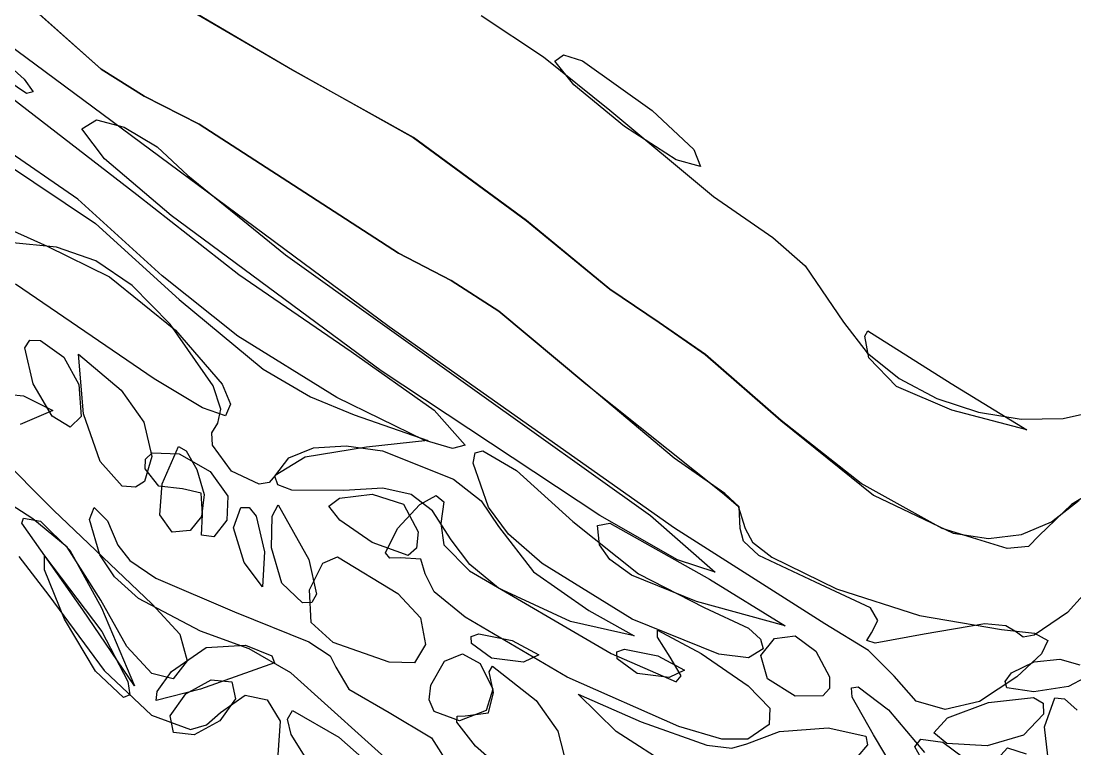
# Model space of a CAD drawing. Extents: x -886 to 651, y -59 to 942.
# Drawn here: x -272.93 to -250.34, y 132.16 to 147.76 of the extents above; entities that cross this region are included whole.
import ezdxf

# ---------------------------------------------------------------- set-up
doc = ezdxf.new("R2010")
doc.units = 0

msp = doc.modelspace()

# ---------------------------------------------------------------- linework, layer by layer
at = {"layer": 'Layer 1'}
for p, q in [((-265.041964, 141.204315), (-283.7907, 155.08569)), ((-278.264153, 150.064545), (-270.45014, 144.04217)), ((-272.81848, 146.2059), (-276.645889, 148.773315)), ((-271.213796, 146.724543), (-272.7332, 148.0777)), ((-272.73233, 148.07721), (-271.212926, 146.724041)), ((-269.390492, 148.03912), (-267.11352, 146.70783)), ((-267.11082, 146.70729), (-269.387801, 148.038576)), ((-274.273421, 147.772131), (-272.868111, 146.514022)), ((-263.066352, 147.872302), (-261.73137, 146.991968)), ((-261.73137, 146.991968), (-260.31048, 145.84443)), ((-261.48989, 146.90023), (-261.300594, 147.031794)), ((-261.079834, 146.390786), (-261.48989, 146.90023)), ((-261.300594, 147.031794), (-260.892441, 146.901155)), ((-260.892441, 146.901155), (-259.39896, 145.84254)), ((-270.2956, 146.14369), (-271.213796, 146.724543)), ((-271.212926, 146.724041), (-270.29473, 146.1432)), ((-267.11352, 146.70783), (-264.523107, 145.262949)), ((-264.520416, 145.262407), (-267.11082, 146.70729)), ((-272.868111, 146.514022), (-272.670652, 146.2388)), ((-272.670652, 146.2388), (-272.81848, 146.2059)), ((-259.99039, 145.49822), (-261.079834, 146.390786)), ((-269.116392, 145.548944), (-270.2956, 146.14369)), ((-270.29473, 146.1432), (-269.115526, 145.548446)), ((-260.31048, 145.84443), (-258.085419, 143.997292)), ((-259.39896, 145.84254), (-258.50824, 145.00591)), ((-259.39896, 145.84254), (-259.39896, 145.84254)), ((-271.62848, 145.44523), (-271.31388, 145.63708)), ((-271.31388, 145.63708), (-270.721153, 145.485928)), ((-266.96943, 144.16237), (-269.116392, 145.548944)), ((-269.115526, 145.548446), (-266.96856, 144.16188)), ((-271.143631, 144.803447), (-271.62848, 145.44523)), ((-270.721153, 145.485928), (-270.014586, 145.064201)), ((-258.887345, 144.785202), (-259.99039, 145.49822)), ((-271.716315, 143.936494), (-273.35032, 145.07034)), ((-270.014586, 145.064201), (-269.35847, 144.44433)), ((-264.523107, 145.262949), (-262.09891, 143.4841)), ((-262.09622, 143.48355), (-264.520416, 145.262407)), ((-258.50824, 145.00591), (-258.365499, 144.637281)), ((-273.30638, 144.73615), (-271.338752, 143.418727)), ((-269.712141, 143.586018), (-271.143631, 144.803447)), ((-258.365499, 144.637281), (-258.887345, 144.785202)), ((-269.35847, 144.44433), (-267.25971, 142.744625)), ((-269.35847, 144.44433), (-269.35847, 144.44433)), ((-264.842051, 142.779719), (-266.96943, 144.16237)), ((-266.96856, 144.16188), (-264.841182, 142.779146)), ((-269.90621, 142.29804), (-271.716315, 143.936494)), ((-270.45014, 144.04217), (-268.260911, 142.325808)), ((-258.085419, 143.997292), (-256.81174, 143.12049)), ((-273.764119, 143.555621), (-272.37018, 142.93543)), ((-265.209585, 140.263795), (-269.712141, 143.586018)), ((-262.09891, 143.4841), (-260.311201, 142.010204)), ((-260.308507, 142.009657), (-262.09622, 143.48355)), ((-271.338752, 143.418727), (-269.53857, 141.7871)), ((-256.81174, 143.12049), (-256.121036, 142.511097)), ((-272.174941, 142.910781), (-273.18249, 143.01397)), ((-272.37018, 142.93543), (-271.033839, 142.274744)), ((-271.33128, 142.618631), (-272.174941, 142.910781)), ((-270.551422, 142.086715), (-271.33128, 142.618631)), ((-267.25971, 142.744625), (-263.20198, 139.84984)), ((-263.70993, 142.19413), (-264.842051, 142.779719)), ((-264.841182, 142.779146), (-263.70907, 142.19364)), ((-256.121036, 142.511097), (-255.29756, 141.30688)), ((-271.033839, 142.274744), (-269.617593, 141.130006)), ((-268.2833, 141.003616), (-269.90621, 142.29804)), ((-268.260911, 142.325808), (-265.8526, 140.67162)), ((-262.686824, 141.537734), (-263.70993, 142.19413)), ((-263.70907, 142.19364), (-262.685955, 141.537157)), ((-270.075126, 140.086548), (-273.05094, 142.120304)), ((-269.73528, 141.26423), (-270.551422, 142.086715)), ((-260.311201, 142.010204), (-259.25109, 141.29851)), ((-259.2484, 141.29796), (-260.308507, 142.009657)), ((-269.53857, 141.7871), (-267.744036, 140.29616)), ((-260.82155, 139.98454), (-262.686824, 141.537734)), ((-262.685955, 141.537157), (-260.82068, 139.98405)), ((-268.81542, 139.937074), (-269.73528, 141.26423)), ((-259.25109, 141.29851), (-258.260641, 140.610591)), ((-258.257947, 140.610045), (-259.2484, 141.29796)), ((-255.29756, 141.30688), (-254.790416, 140.645501)), ((-269.617593, 141.130006), (-268.621838, 139.977756)), ((-266.163579, 139.690768), (-268.2833, 141.003616)), ((-258.921184, 136.886571), (-265.041964, 141.204315)), ((-254.83762, 141.001404), (-254.77747, 141.11834)), ((-254.75737, 140.54294), (-254.83762, 141.001404)), ((-254.77747, 141.11834), (-252.99232, 139.99284)), ((-272.847221, 140.755714), (-272.742272, 140.917417)), ((-272.742272, 140.917417), (-272.51179, 140.91304)), ((-272.51179, 140.91304), (-272.013456, 140.555501)), ((-272.67272, 139.97936), (-272.847221, 140.755714)), ((-272.013456, 140.555501), (-271.6939, 139.9697)), ((-271.59141, 139.33638), (-271.69952, 140.61568)), ((-271.69952, 140.61568), (-270.78675, 139.84708)), ((-265.8526, 140.67162), (-264.077291, 139.419954)), ((-258.260641, 140.610591), (-256.64041, 139.19386)), ((-256.63772, 139.19331), (-258.257947, 140.610045)), ((-254.790416, 140.645501), (-254.105906, 140.094539)), ((-254.158634, 139.922883), (-254.75737, 140.54294)), ((-267.744036, 140.29616), (-266.725455, 139.702078)), ((-260.521501, 137.157707), (-265.209585, 140.263795)), ((-254.105906, 140.094539), (-253.293874, 139.666143)), ((-272.263056, 139.289541), (-272.67272, 139.97936)), ((-271.6939, 139.9697), (-271.6939, 139.96936)), ((-271.6939, 139.96936), (-271.643557, 139.283287)), ((-269.040553, 139.471074), (-270.075126, 140.086548)), ((-268.645611, 139.437805), (-268.81542, 139.937074)), ((-268.621838, 139.977756), (-268.438018, 139.547731)), ((-258.929786, 138.389534), (-260.82155, 139.98454)), ((-260.82068, 139.98405), (-257.89116, 137.64742)), ((-252.97222, 139.41744), (-254.158634, 139.922883)), ((-252.99236, 139.99284), (-251.36731, 138.99362)), ((-252.99232, 139.99284), (-252.99236, 139.99284)), ((-273.744078, 139.813986), (-272.88276, 139.72817)), ((-272.88276, 139.72817), (-272.253605, 139.4133)), ((-270.78677, 139.84708), (-270.297544, 139.162863)), ((-270.78675, 139.84708), (-270.78677, 139.84708)), ((-266.725455, 139.702078), (-265.79, 139.31699)), ((-264.291109, 138.774883), (-266.163579, 139.690768)), ((-263.20198, 139.84984), (-259.438911, 137.158188)), ((-253.293874, 139.666143), (-252.404162, 139.372461)), ((-272.253605, 139.4133), (-272.95096, 139.11382)), ((-268.54697, 139.29453), (-269.040553, 139.471074)), ((-268.7139, 139.14097), (-268.645611, 139.437805)), ((-268.438018, 139.547731), (-268.54697, 139.29453)), ((-264.077291, 139.419954), (-263.40995, 138.67135)), ((-251.36731, 138.99362), (-252.97222, 139.41744)), ((-250.591077, 139.237838), (-249.767391, 139.421194)), ((-271.876639, 139.057099), (-272.263056, 139.289541)), ((-271.643557, 139.283287), (-271.876639, 139.057099)), ((-271.238921, 138.314759), (-271.59141, 139.33638)), ((-265.79, 139.31699), (-264.212275, 138.769989)), ((-256.64041, 139.19386), (-254.656865, 137.596751)), ((-254.920673, 137.846006), (-256.63772, 139.19331)), ((-252.404162, 139.372461), (-251.486616, 139.225643)), ((-251.486616, 139.225643), (-250.591077, 139.237838)), ((-270.297544, 139.162863), (-270.128076, 138.427957)), ((-268.839684, 138.930458), (-268.7139, 139.14097)), ((-268.826419, 138.666227), (-268.839684, 138.930458)), ((-264.212275, 138.769989), (-265.52244, 138.62216)), ((-263.680112, 138.595611), (-264.291109, 138.774883)), ((-273.551762, 138.591021), (-272.2365, 137.2776)), ((-269.90483, 137.84169), (-269.558166, 138.638312)), ((-269.558166, 138.638312), (-269.394028, 138.543018)), ((-269.394028, 138.543018), (-269.16369, 138.14861)), ((-268.42116, 138.1117), (-268.826419, 138.666227)), ((-267.193298, 138.399986), (-266.658432, 138.611871)), ((-265.52244, 138.62216), (-266.841421, 138.412569)), ((-266.658432, 138.611871), (-265.962198, 138.654605)), ((-265.962198, 138.654605), (-265.179881, 138.545116)), ((-265.179881, 138.545116), (-263.658147, 137.937193)), ((-263.40995, 138.67135), (-263.680112, 138.595611)), ((-263.197343, 138.50129), (-263.027959, 138.547012)), ((-263.027959, 138.547012), (-262.30942, 138.127578)), ((-270.76077, 137.78651), (-271.238921, 138.314759)), ((-270.128076, 138.427957), (-270.281455, 137.887471)), ((-270.27408, 138.16094), (-270.263894, 138.370717)), ((-270.263894, 138.370717), (-270.122988, 138.501189)), ((-270.122988, 138.501189), (-269.54471, 138.48206)), ((-269.54471, 138.48206), (-268.873796, 138.10233)), ((-267.49151, 138.00202), (-267.193298, 138.399986)), ((-266.841421, 138.412569), (-267.48484, 138.0212)), ((-263.236391, 138.28464), (-263.197343, 138.50129)), ((-262.91223, 137.33665), (-263.236391, 138.28464)), ((-257.84299, 137.63266), (-258.929786, 138.389534)), ((-269.974047, 137.789184), (-270.27408, 138.16094)), ((-269.16369, 138.14861), (-269.003973, 137.609661)), ((-269.16369, 138.14861), (-269.16369, 138.14861)), ((-268.873796, 138.10233), (-268.50001, 137.5756)), ((-267.826854, 137.832937), (-268.42116, 138.1117)), ((-262.30942, 138.127578), (-261.10326, 137.03015)), ((-248.9771, 138.27428), (-250.412219, 137.396317)), ((-270.281455, 137.887471), (-270.480178, 137.76673)), ((-269.955063, 137.173512), (-269.90483, 137.84169)), ((-267.608951, 137.867207), (-267.826854, 137.832937)), ((-267.48484, 138.0212), (-267.608951, 137.867207)), ((-267.424269, 137.81922), (-267.49151, 138.00202)), ((-263.658147, 137.937193), (-263.069302, 137.472618)), ((-253.183446, 136.879509), (-254.920673, 137.846006)), ((-270.480178, 137.76673), (-270.76077, 137.78651)), ((-269.46775, 137.73257), (-269.974047, 137.789184)), ((-269.072466, 137.639243), (-269.46775, 137.73257)), ((-269.03932, 137.17924), (-269.072466, 137.639243)), ((-269.003973, 137.609661), (-269.064728, 137.139064)), ((-267.123044, 137.700549), (-267.424269, 137.81922)), ((-266.01273, 137.6958), (-267.123044, 137.700549)), ((-266.102268, 137.533284), (-265.40633, 137.61956)), ((-265.171733, 137.744001), (-266.01273, 137.6958)), ((-265.40633, 137.61956), (-264.730533, 137.405897)), ((-264.567772, 137.611839), (-265.171733, 137.744001)), ((-264.111348, 137.25832), (-264.567772, 137.611839)), ((-257.89116, 137.64742), (-257.556987, 137.361965)), ((-257.534147, 137.346791), (-257.84299, 137.63266)), ((-272.67904, 137.09198), (-273.266336, 137.464633)), ((-268.5, 137.5756), (-268.521493, 137.05828)), ((-268.50001, 137.5756), (-268.5, 137.5756)), ((-267.544509, 137.143708), (-267.41936, 137.38912)), ((-267.41936, 137.38912), (-266.75833, 136.21486)), ((-266.333549, 137.363005), (-266.102268, 137.533284)), ((-264.85831, 136.88114), (-264.378345, 137.394562)), ((-264.730533, 137.405897), (-264.41667, 136.80774)), ((-264.378345, 137.394562), (-264.031545, 137.588096)), ((-264.031545, 137.588096), (-263.86653, 137.455915)), ((-263.86653, 137.455915), (-263.93192, 136.99219)), ((-263.069302, 137.472618), (-262.69552, 136.92354)), ((-254.656865, 137.596751), (-252.946562, 136.784711)), ((-250.412219, 137.396317), (-251.10162, 136.73437)), ((-250.836921, 137.023585), (-250.24234, 137.48828)), ((-248.31441, 137.49328), (-250.496729, 135.08325)), ((-272.2365, 137.2776), (-270.12147, 135.26166)), ((-272.2365, 137.2776), (-272.2365, 137.2776)), ((-271.464911, 137.07529), (-271.36515, 137.32861)), ((-271.36515, 137.32861), (-271.078093, 137.04954)), ((-269.68959, 136.80637), (-269.955063, 137.173512)), ((-269.062004, 136.741356), (-269.03932, 137.17924)), ((-268.374261, 136.89366), (-268.21747, 137.33385)), ((-268.21747, 137.33385), (-268.043981, 137.328748)), ((-268.043981, 137.328748), (-267.890958, 137.147279)), ((-266.09997, 137.062376), (-266.333549, 137.363005)), ((-263.71296, 136.64245), (-264.111348, 137.25832)), ((-262.482518, 136.76066), (-262.91223, 137.33665)), ((-258.858102, 136.210446), (-260.521501, 137.157707)), ((-259.438911, 137.158188), (-258.04858, 135.9469)), ((-257.556987, 137.361965), (-257.40586, 136.87893)), ((-257.51281, 136.88426), (-257.534147, 137.346791)), ((-272.91142, 136.99771), (-272.875951, 137.105487)), ((-271.608, 135.13912), (-272.91142, 136.99771)), ((-272.875951, 137.105487), (-272.51355, 137.04201)), ((-271.939612, 136.482294), (-272.67904, 137.09198)), ((-272.51355, 137.04201), (-271.885148, 136.419525)), ((-271.23927, 136.32115), (-271.464911, 137.07529)), ((-271.078093, 137.04954), (-270.85342, 136.52363)), ((-269.064728, 137.139064), (-269.306438, 136.83768)), ((-268.521493, 137.05828), (-268.80094, 136.70116)), ((-267.890958, 137.147279), (-267.71257, 136.38038)), ((-267.55943, 136.46454), (-267.544509, 137.143708)), ((-265.40133, 136.58505), (-266.09997, 137.062376)), ((-263.93192, 136.99219), (-263.9319, 136.99216)), ((-263.9319, 136.99216), (-263.867218, 136.531218)), ((-261.10326, 137.03015), (-259.694242, 135.910001)), ((-261.10326, 137.03015), (-261.10326, 137.03015)), ((-260.575231, 136.948832), (-260.308951, 136.999814)), ((-260.52757, 136.53214), (-260.575231, 136.948832)), ((-260.308951, 136.999814), (-258.17421, 135.79867)), ((-251.483666, 136.750851), (-250.836921, 137.023585)), ((-269.306438, 136.83768), (-269.68959, 136.80637)), ((-268.80094, 136.70116), (-269.062004, 136.741356)), ((-268.14457, 136.15368), (-268.374261, 136.89366)), ((-265.114643, 136.357137), (-264.85831, 136.88114)), ((-264.41711, 136.80774), (-264.454858, 136.4595)), ((-264.41667, 136.80774), (-264.41711, 136.80774)), ((-262.69552, 136.92354), (-261.944725, 135.955134)), ((-262.69552, 136.92354), (-262.69552, 136.92354)), ((-261.755854, 136.133194), (-262.482518, 136.76066)), ((-255.6978, 134.84229), (-258.921184, 136.886571)), ((-257.441996, 136.611556), (-257.51281, 136.88426)), ((-257.40586, 136.87893), (-257.250663, 136.590479)), ((-251.789331, 136.455177), (-253.183446, 136.879509)), ((-252.946562, 136.784711), (-252.185803, 136.670939)), ((-252.185803, 136.670939), (-251.483666, 136.750851)), ((-251.10162, 136.73437), (-251.33447, 136.496748)), ((-271.22429, 135.3476), (-271.939612, 136.482294)), ((-270.85346, 136.52363), (-270.600533, 136.194163)), ((-270.85342, 136.52363), (-270.85346, 136.52363)), ((-264.628514, 136.306972), (-265.40133, 136.58505)), ((-263.867218, 136.531218), (-263.317068, 135.974145)), ((-263.306379, 136.109056), (-263.71296, 136.64245)), ((-260.307733, 136.219014), (-260.52757, 136.53214)), ((-257.113636, 136.30397), (-257.441996, 136.611556)), ((-257.250663, 136.590479), (-256.837883, 136.265577)), ((-251.33447, 136.496748), (-251.789331, 136.455177)), ((-272.97833, 136.285653), (-272.33343, 135.44859)), ((-272.432236, 135.993911), (-272.429746, 136.294431)), ((-272.429746, 136.294431), (-271.20257, 134.6733)), ((-271.885148, 136.419525), (-271.21014, 135.18342)), ((-270.927467, 135.848022), (-271.23927, 136.32115)), ((-267.71257, 136.38038), (-267.756333, 135.63109)), ((-267.71257, 136.38038), (-267.71257, 136.38038)), ((-267.339019, 135.712028), (-267.55943, 136.46454)), ((-266.457816, 136.136991), (-266.14965, 136.27248)), ((-266.14965, 136.27248), (-264.85139, 135.4909)), ((-265.02778, 136.245301), (-265.114643, 136.357137)), ((-264.79961, 136.25546), (-265.02778, 136.245301)), ((-264.357785, 136.227173), (-264.79961, 136.25546)), ((-264.454858, 136.4595), (-264.628514, 136.306972)), ((-255.89643, 135.73499), (-257.113636, 136.30397)), ((-256.837883, 136.265577), (-255.45114, 135.589711)), ((-270.600533, 136.194163), (-270.045071, 135.815797)), ((-267.756333, 135.63109), (-268.14457, 136.15368)), ((-266.75833, 136.21486), (-266.600372, 135.472228)), ((-266.75833, 136.21486), (-266.75833, 136.21486)), ((-266.74664, 135.56519), (-266.457816, 136.136991)), ((-264.26951, 135.90895), (-264.357785, 136.227173)), ((-262.693782, 135.604113), (-263.306379, 136.109056)), ((-259.830514, 134.939421), (-261.755854, 136.133194)), ((-259.842415, 135.885146), (-260.307733, 136.219014)), ((-258.04858, 135.9469), (-258.858102, 136.210446)), ((-271.99706, 134.94242), (-272.432236, 135.993911)), ((-270.416598, 135.38093), (-270.927467, 135.848022)), ((-270.045071, 135.815797), (-268.35457, 135.09931)), ((-264.074741, 135.524105), (-264.26951, 135.90895)), ((-263.317068, 135.974145), (-260.28173, 134.20631)), ((-261.944725, 135.955134), (-260.75647, 135.12493)), ((-258.44824, 135.31496), (-259.842415, 135.885146)), ((-259.694242, 135.910001), (-258.28839, 135.18859)), ((-258.17421, 135.79867), (-256.54917, 134.79945)), ((-258.17421, 135.79867), (-258.17421, 135.79867)), ((-266.8984, 135.29028), (-267.339019, 135.712028)), ((-261.15424, 134.88784), (-262.693782, 135.604113)), ((-254.716131, 135.183514), (-255.89643, 135.73499)), ((-255.45114, 135.589711), (-253.668765, 135.017917)), ((-272.33343, 135.44859), (-271.14953, 133.838057)), ((-270.663766, 134.352756), (-271.22429, 135.3476)), ((-269.08094, 134.68023), (-270.416598, 135.38093)), ((-266.710459, 134.870099), (-266.74664, 135.56519)), ((-266.600372, 135.472228), (-266.694166, 135.299431)), ((-264.85139, 135.4909), (-264.369214, 134.967784)), ((-264.85139, 135.4909), (-264.85139, 135.4909)), ((-263.408498, 134.979567), (-264.074741, 135.524105)), ((-270.50193, 133.51029), (-271.608, 135.13912)), ((-271.21014, 135.18342), (-271.21014, 135.18337)), ((-271.21014, 135.18337), (-270.50193, 133.51029)), ((-270.12147, 135.26166), (-269.52383, 134.6195)), ((-266.694166, 135.299431), (-266.8984, 135.29028)), ((-260.75647, 135.12493), (-259.785955, 134.584225)), ((-256.54917, 134.79945), (-258.44824, 135.31496)), ((-258.28839, 135.18859), (-257.337892, 134.748771)), ((-254.559228, 134.911289), (-254.716131, 135.183514)), ((-271.338811, 133.825505), (-271.99706, 134.94242)), ((-268.35457, 135.09931), (-266.759444, 134.452895)), ((-264.369214, 134.967784), (-264.259545, 134.394298)), ((-261.221409, 133.697785), (-263.408498, 134.979567)), ((-257.973886, 134.186508), (-259.830514, 134.939421)), ((-254.70041, 134.64979), (-254.559228, 134.911289)), ((-253.668765, 135.017917), (-251.91389, 134.71678)), ((-250.496729, 135.08325), (-251.211303, 134.596647)), ((-271.20257, 134.6733), (-271.20256, 134.67332)), ((-271.20256, 134.67332), (-270.641501, 133.601866)), ((-268.038826, 134.303223), (-269.08094, 134.68023)), ((-266.23723, 134.43819), (-266.710459, 134.870099)), ((-259.785955, 134.584225), (-261.15424, 134.88784)), ((-259.287918, 134.551276), (-259.283636, 134.702691)), ((-259.283636, 134.702691), (-258.34668, 134.20181)), ((-257.337892, 134.748771), (-257.080489, 134.51313)), ((-254.763661, 134.27012), (-255.6978, 134.84229)), ((-252.268781, 134.837948), (-253.56625, 134.62129)), ((-251.819543, 134.799906), (-252.268781, 134.837948)), ((-251.91389, 134.71678), (-251.199527, 134.637086)), ((-251.58977, 134.66249), (-251.819543, 134.799906)), ((-269.52383, 134.6195), (-269.36986, 134.04886)), ((-266.759444, 134.452895), (-266.307198, 134.150372)), ((-263.277855, 134.564945), (-263.116494, 134.627705)), ((-263.27069, 134.41531), (-263.277855, 134.564945)), ((-263.116494, 134.627705), (-262.40219, 134.48361)), ((-262.40219, 134.48361), (-261.828177, 134.175375)), ((-259.01505, 134.12841), (-259.287918, 134.551276)), ((-257.080489, 134.51313), (-257.02365, 134.30563)), ((-257.06907, 134.16346), (-256.776936, 134.528294)), ((-256.776936, 134.528294), (-256.33208, 134.57926)), ((-256.33208, 134.57926), (-255.88814, 134.251283)), ((-254.79769, 134.48533), (-254.70041, 134.64979)), ((-254.616281, 134.425139), (-254.79769, 134.48533)), ((-253.56625, 134.62129), (-254.616281, 134.425139)), ((-251.446537, 134.557067), (-251.58977, 134.66249)), ((-251.211303, 134.596647), (-251.446537, 134.557067)), ((-251.199527, 134.637086), (-250.91971, 134.484466)), ((-250.91971, 134.484466), (-251.053113, 134.194441)), ((-270.124871, 133.774583), (-270.663766, 134.352756)), ((-269.70667, 133.81663), (-268.962828, 134.33309)), ((-268.962828, 134.33309), (-268.11748, 134.38086)), ((-268.11748, 134.38086), (-267.556666, 134.152419)), ((-267.143926, 133.789252), (-268.038826, 134.303223)), ((-265.03999, 134.01663), (-266.23723, 134.43819)), ((-264.259545, 134.394298), (-264.492948, 134.000545)), ((-262.842757, 134.106121), (-263.27069, 134.41531)), ((-260.154685, 134.236133), (-259.993323, 134.298891)), ((-260.14752, 134.0865), (-260.154685, 134.236133)), ((-259.993323, 134.298891), (-259.27901, 134.1548)), ((-257.02365, 134.30563), (-257.333114, 134.110116)), ((-255.88814, 134.251283), (-255.59822, 133.70504)), ((-254.21134, 133.72003), (-254.763661, 134.27012)), ((-269.36986, 134.04886), (-269.672078, 133.658232)), ((-267.49689, 134.00479), (-269.08608, 133.44056)), ((-267.556666, 134.152419), (-267.49689, 134.00479)), ((-267.49689, 134.00479), (-267.49689, 134.00479)), ((-266.307198, 134.150372), (-266.18029, 133.91352)), ((-264.492948, 134.000545), (-265.03999, 134.01663)), ((-264.14902, 133.52828), (-263.854102, 134.040831)), ((-263.854102, 134.040831), (-263.468282, 134.193156)), ((-263.468282, 134.193156), (-263.090319, 133.991618)), ((-263.090319, 133.991618), (-262.81897, 133.44258)), ((-262.1575, 134.01744), (-262.842757, 134.106121)), ((-261.828177, 134.175375), (-262.15751, 134.01738)), ((-262.15751, 134.01738), (-262.1575, 134.01744)), ((-260.28173, 134.20631), (-258.884673, 133.597709)), ((-259.719588, 133.777306), (-260.14752, 134.0865)), ((-259.27901, 134.1548), (-258.705006, 133.846556)), ((-258.77871, 133.721861), (-259.01505, 134.12841)), ((-258.34668, 134.20181), (-257.344933, 133.511566)), ((-257.333114, 134.110116), (-257.973886, 134.186508)), ((-256.929134, 133.66397), (-257.06907, 134.16346)), ((-251.69718, 133.78688), (-251.210793, 134.027627)), ((-251.053113, 134.194441), (-251.57841, 133.70253)), ((-251.210793, 134.027627), (-250.658638, 134.081458)), ((-250.658638, 134.081458), (-250.23178, 133.961314)), ((-270.73658, 133.25858), (-271.338811, 133.825505)), ((-271.14953, 133.838057), (-270.135931, 132.879218)), ((-269.672078, 133.658232), (-270.124871, 133.774583)), ((-270.014562, 133.387543), (-269.70667, 133.81663)), ((-264.61208, 131.51097), (-267.143926, 133.789252)), ((-266.18029, 133.91352), (-265.905008, 133.436937)), ((-262.89722, 133.807873), (-262.822405, 133.934803)), ((-262.80522, 133.36855), (-262.89722, 133.807873)), ((-262.822405, 133.934803), (-261.88976, 133.19922)), ((-259.03433, 133.68862), (-259.719588, 133.777306)), ((-258.705006, 133.846556), (-259.03434, 133.68856)), ((-251.835177, 133.604891), (-251.69718, 133.78688)), ((-270.641501, 133.601866), (-270.599379, 133.315992)), ((-269.402173, 133.339594), (-268.85276, 133.63972)), ((-268.85276, 133.63972), (-268.411071, 133.594183)), ((-268.411071, 133.594183), (-268.33446, 133.23162)), ((-258.827872, 132.636353), (-261.221409, 133.697785)), ((-259.03434, 133.68856), (-259.03433, 133.68862)), ((-258.884673, 133.597709), (-258.77871, 133.721861)), ((-256.3352, 133.28925), (-256.929134, 133.66397)), ((-255.59822, 133.70504), (-255.600621, 133.455155)), ((-255.59822, 133.70504), (-255.59822, 133.70504)), ((-253.743186, 133.184396), (-254.21134, 133.72003)), ((-251.57841, 133.70253), (-252.380408, 133.175337)), ((-251.792499, 133.469881), (-251.835177, 133.604891)), ((-250.12129, 133.68014), (-250.472466, 133.497504)), ((-270.599379, 133.315992), (-270.73658, 133.25858)), ((-269.08608, 133.44056), (-270.03749, 133.196216)), ((-270.03749, 133.196216), (-270.014562, 133.387543)), ((-269.73779, 132.87113), (-269.402173, 133.339594)), ((-265.905008, 133.436937), (-265.04045, 132.94147)), ((-264.180024, 133.211833), (-264.14902, 133.52828)), ((-262.81897, 133.44258), (-262.96186, 132.982416)), ((-262.907936, 132.931365), (-262.80522, 133.36855)), ((-262.81897, 133.44258), (-262.81897, 133.44258)), ((-260.16951, 132.52954), (-260.985866, 133.333491)), ((-260.985866, 133.333491), (-259.63491, 132.7423)), ((-257.344933, 133.511566), (-256.876008, 133.033695)), ((-255.600621, 133.455155), (-255.740364, 133.293464)), ((-255.123797, 133.470494), (-254.97994, 133.49247)), ((-255.110483, 133.269263), (-255.123797, 133.470494)), ((-254.97994, 133.49247), (-254.33661, 132.999075)), ((-251.21563, 133.38311), (-251.792499, 133.469881)), ((-250.472466, 133.497504), (-251.21563, 133.38311)), ((-268.33446, 133.23162), (-268.670074, 132.763158)), ((-268.65463, 132.94047), (-268.128857, 133.310769)), ((-268.33446, 133.23162), (-268.33446, 133.23162)), ((-268.128857, 133.310769), (-267.655286, 133.212576)), ((-267.655286, 133.212576), (-267.374505, 132.750335)), ((-264.074043, 132.961141), (-264.180024, 133.211833)), ((-261.88976, 133.19922), (-261.426345, 132.538058)), ((-261.88976, 133.19922), (-261.88976, 133.19922)), ((-255.740364, 133.293464), (-256.3352, 133.28925)), ((-254.65499, 132.46401), (-255.110483, 133.269263)), ((-253.117437, 133.002729), (-253.743186, 133.184396)), ((-252.380408, 133.175337), (-253.117437, 133.002729)), ((-253.066714, 132.826068), (-252.19057, 133.15681)), ((-252.19057, 133.15681), (-251.227725, 133.261372)), ((-251.227725, 133.261372), (-251.019172, 133.139519)), ((-251.019172, 133.139519), (-251.0075, 132.90476)), ((-250.98887, 132.63473), (-250.763879, 133.25522)), ((-250.763879, 133.25522), (-250.557355, 133.232274)), ((-250.557355, 133.232274), (-250.28466, 132.98894)), ((-270.135931, 132.879218), (-269.301382, 132.578034)), ((-269.661179, 132.508576), (-269.73779, 132.87113)), ((-268.953985, 132.675927), (-268.65463, 132.94047)), ((-267.219248, 132.794755), (-267.11449, 132.98481)), ((-267.11449, 132.98481), (-266.117069, 132.414132)), ((-265.04045, 132.94147), (-264.129805, 132.393506)), ((-263.5321, 132.75815), (-264.074043, 132.961141)), ((-263.58573, 132.729348), (-263.584659, 132.860875)), ((-263.584659, 132.860875), (-263.40801, 132.86555)), ((-262.96186, 132.982416), (-263.5321, 132.75815)), ((-263.40801, 132.86555), (-262.907936, 132.931365)), ((-256.876008, 133.033695), (-256.892629, 132.681434)), ((-254.33661, 132.999075), (-253.55924, 132.08145)), ((-251.00753, 132.90476), (-251.440782, 132.453463)), ((-251.0075, 132.90476), (-251.00753, 132.90476)), ((-269.301382, 132.578034), (-268.953985, 132.675927)), ((-268.670074, 132.763158), (-269.21949, 132.46304)), ((-267.374505, 132.750335), (-267.4271, 132.02849)), ((-267.141189, 132.466259), (-267.219248, 132.794755)), ((-263.191099, 132.218905), (-263.58573, 132.729348)), ((-259.63491, 132.7423), (-258.228544, 132.239318)), ((-257.903571, 132.367252), (-258.827872, 132.636353)), ((-256.892629, 132.681434), (-257.34752, 132.36802)), ((-253.364295, 132.502372), (-253.066714, 132.826068)), ((-250.894734, 131.822113), (-250.98887, 132.63473)), ((-269.21949, 132.46304), (-269.661179, 132.508576)), ((-266.581025, 131.575991), (-267.141189, 132.466259)), ((-266.117069, 132.414132), (-264.2557, 130.76968)), ((-261.426345, 132.538058), (-261.229461, 131.78934)), ((-258.946966, 131.742873), (-260.16951, 132.52954)), ((-257.37315, 132.26498), (-256.669129, 132.531488)), ((-256.669129, 132.531488), (-255.62673, 132.60757)), ((-255.62673, 132.60757), (-254.816892, 132.428694)), ((-254.816892, 132.428694), (-254.78109, 132.24751)), ((-254.050015, 131.445715), (-254.65499, 132.46401)), ((-253.081038, 132.273578), (-253.364295, 132.502372)), ((-251.440782, 132.453463), (-252.21467, 132.22754)), ((-264.129805, 132.393506), (-263.74368, 131.79071)), ((-262.484046, 131.600552), (-263.191099, 132.218905)), ((-258.228544, 132.239318), (-257.694869, 132.178236)), ((-257.34752, 132.36802), (-257.903571, 132.367252)), ((-257.694869, 132.178236), (-257.37315, 132.26498)), ((-254.78109, 132.24751), (-254.98852, 132.00246)), ((-253.77152, 132.204315), (-253.637349, 132.368474)), ((-253.578759, 131.857801), (-253.77152, 132.204315)), ((-253.637349, 132.368474), (-253.17071, 132.30203)), ((-253.17071, 132.30203), (-252.727376, 131.976416)), ((-252.21467, 132.22754), (-253.081038, 132.273578)), ((-251.993649, 131.943833), (-251.78233, 132.1815)), ((-251.78233, 132.1815), (-251.378131, 132.051484))]:
    msp.add_line(p, q, dxfattribs=at)

doc.saveas('drawing.dxf')
